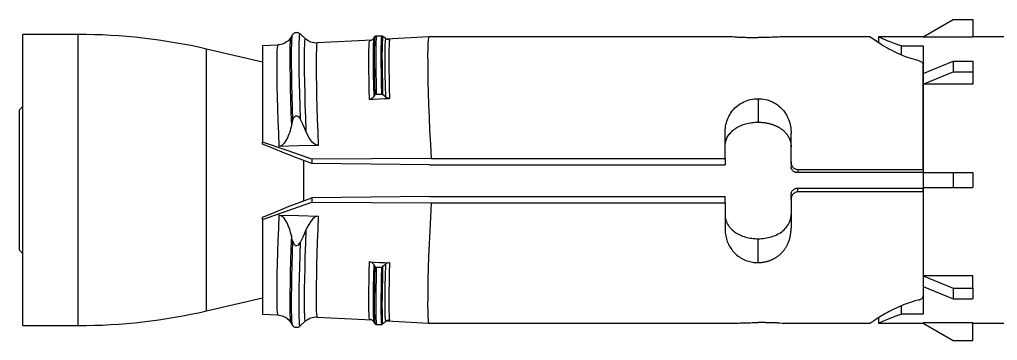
# Model space of a CAD drawing. Header units: millimetres. Extents: x 296 to 4896, y 152 to 3333.
# Drawn here: x 2171.7 to 2230.9, y 1850 to 1869.4 of the extents above; entities that cross this region are included whole.
import ezdxf

# ---------------------------------------------------------------- set-up
doc = ezdxf.new("R2010")
doc.units = ezdxf.units.MM
doc.linetypes.add('DASHED', pattern=[0.25, 0.15625, -0.09375])
doc.layers.add('1', color=1, linetype='DASHED')

# ---------------------------------------------------------------- blocks, each defined once
blk = doc.blocks.new('HSL-3-B M12-25')
at = {"layer": '1', "color": 3, "linetype": 'Continuous'}
for p, q in [((-68.3, 8.655), (-66.481, 9.705)), ((-66.481, 9.705), (-65.3, 9.705)), ((-65.3, 9.705), (-65.3, 8.643)), ((-119.445, 8.805), (-122.8, 8.805)), ((-122.8, 8.799), (-122.8, 8.805)), ((-122.8, -8.795), (-122.8, 8.799)), ((-106.497, 8.767), (-106.584, 8.626)), ((-105.7, 8.544), (-106.025, 8.836)), ((-101.667, 8.47), (-104.986, 8.292)), ((-98.229, 8.655), (-100.788, 8.517)), ((-79.789, 8.655), (-98.229, 8.655)), ((-71.499, 8.655), (-76.81, 8.655)), ((-68.3, 8.655), (-71, 8.655)), ((-71, 8.655), (-71, 8.299)), ((-68.3, 8.655), (-68.3, 8.643)), ((-65.3, 8.643), (-68.3, 8.643)), ((-58.6, 8.655), (-65.3, 8.655)), ((-108.3, 7.139), (-111.684, 7.92)), ((-107.37, 8.164), (-108.3, 8.114)), ((-108.3, 8.114), (-108.3, 2.298)), ((-69.646, 8.118), (-68.3, 8.118)), ((-69.646, 8.118), (-69.646, 7.574)), ((-68.3, 8.118), (-68.3, 6.431)), ((-68.3, 6.439), (-66.481, 7.182)), ((-66.481, 7.182), (-65.3, 7.182)), ((-66.481, 7.182), (-66.481, 6.545)), ((-65.3, 7.182), (-65.3, 6.545)), ((-68.3, 0.629), (-68.3, 6.953)), ((-68.3, 5.803), (-66.481, 6.545)), ((-66.481, 6.545), (-65.3, 6.545)), ((-65.3, 6.545), (-65.3, 5.795)), ((-68.3, 6.439), (-68.3, 5.803)), ((-68.3, 5.803), (-68.3, 5.795)), ((-65.3, 5.795), (-68.3, 5.795)), ((-68.3, 5.795), (-68.3, 0.455)), ((-80.3, 1.3), (-80.3, 2.835)), ((-76.3, 1.096), (-76.3, 2.834)), ((-108.3, 2.179), (-108.3, 2.298)), ((-105.8, -1.26), (-105.8, 1.196)), ((-105.3, 1.256), (-105.3, 1.012)), ((-68.3, 0.455), (-66.481, 0.455)), ((-68.3, 0.455), (-68.3, -0.445)), ((-66.481, 0.455), (-65.3, 0.455)), ((-66.481, 0.455), (-66.481, -0.445)), ((-65.3, 0.455), (-65.3, -0.445)), ((-68.3, -0.445), (-68.3, -5.785)), ((-68.3, -0.445), (-66.481, -0.445)), ((-66.481, -0.445), (-65.3, -0.445)), ((-105.3, -1.075), (-105.3, -1.336)), ((-76.3, -1.18), (-76.3, -2.914)), ((-68.3, -0.714), (-68.3, -7)), ((-80.3, -1.384), (-80.3, -2.915)), ((-108.3, -2.374), (-108.3, -2.247)), ((-108.3, -2.374), (-108.3, -8.102)), ((-68.3, -5.794), (-68.3, -5.785)), ((-65.3, -5.785), (-68.3, -5.785)), ((-68.3, -5.794), (-68.3, -6.43)), ((-68.3, -5.794), (-66.481, -6.536)), ((-65.3, -6.536), (-65.3, -5.785)), ((-68.3, -6.422), (-68.3, -8.109)), ((-68.3, -6.43), (-66.481, -7.173)), ((-66.481, -6.536), (-66.481, -7.173)), ((-66.481, -6.536), (-65.3, -6.536)), ((-65.3, -6.536), (-65.3, -7.173)), ((-111.684, -7.911), (-108.3, -7.13)), ((-69.646, -7.61), (-69.646, -8.109)), ((-66.481, -7.173), (-65.3, -7.173)), ((-108.3, -8.102), (-107.372, -8.152)), ((-104.988, -8.281), (-101.685, -8.459)), ((-68.3, -8.109), (-69.646, -8.109)), ((-122.8, -8.795), (-119.445, -8.795)), ((-106.587, -8.615), (-106.499, -8.755)), ((-106.028, -8.825), (-105.703, -8.533)), ((-100.771, -8.509), (-98.229, -8.646)), ((-98.233, -8.645), (-79.723, -8.645)), ((-76.876, -8.645), (-71.495, -8.645)), ((-71, -8.316), (-71, -8.645)), ((-71, -8.645), (-68.3, -8.645)), ((-65.3, -8.634), (-68.3, -8.634)), ((-68.3, -8.645), (-68.3, -8.634)), ((-68.3, -8.645), (-66.481, -9.695)), ((-65.3, -9.695), (-65.3, -8.634)), ((-65.3, -8.645), (-58.6, -8.645)), ((-66.481, -9.695), (-65.3, -9.695))]:
    blk.add_line(p, q, dxfattribs=at)
at = {"layer": '1', "color": 1, "linetype": 'Continuous'}
for p, q in [((-119.445, 8.799), (-119.445, 8.805)), ((-119.445, -8.795), (-119.445, 8.799)), ((-111.684, 7.916), (-111.684, 7.92)), ((-111.684, -7.911), (-111.684, 7.916))]:
    blk.add_line(p, q, dxfattribs=at)
at = {"layer": '1', "color": 30, "linetype": 'Continuous'}
for p, q in [((-122.8, 4.455), (-123, 4.255)), ((-123, -4.245), (-123, 4.252)), ((-123, -4.245), (-122.8, -4.445))]:
    blk.add_line(p, q, dxfattribs=at)
at = {"layer": '1', "color": 3, "linetype": 'Continuous'}
for points in [[(-106.013, 8.822, 0), (-106.037, 8.846, 0), (-106.073, 8.872, 0), (-106.12, 8.894, 0), (-106.172, 8.91, 0), (-106.227, 8.916, 0), (-106.283, 8.912, 0), (-106.336, 8.897, 0), (-106.384, 8.876, 0), (-106.425, 8.849, 0), (-106.456, 8.82, 0), (-106.481, 8.791, 0), (-106.499, 8.764, 0), (-106.512, 8.741, 0), (-106.519, 8.723, 0)], [(-106.602, 8.599, 0), (-106.646, 8.535, 0), (-106.706, 8.469, 0), (-106.772, 8.407, 0), (-106.844, 8.35, 0), (-106.921, 8.299, 0), (-107.004, 8.255, 0), (-107.092, 8.219, 0), (-107.183, 8.193, 0), (-107.276, 8.177, 0), (-107.372, 8.17, 0)], [(-106.497, 8.767, 0), (-106.499, 8.763, 0), (-106.501, 8.76, 0)], [(-104.989, 8.295, 0), (-105.083, 8.287, 0), (-105.178, 8.297, 0), (-105.272, 8.318, 0), (-105.363, 8.346, 0), (-105.45, 8.381, 0), (-105.532, 8.422, 0), (-105.608, 8.471, 0), (-105.679, 8.527, 0)], [(-101.565, 8.565, 0), (-101.615, 8.505, 0), (-101.68, 8.456, 0), (-101.757, 8.423, 0), (-101.841, 8.409, 0)], [(-101.565, 8.565, 0), (-101.528, 8.622, 0), (-101.491, 8.679, 0)], [(-101.491, 8.679, 0), (-101.508, 8.522, 0), (-101.521, 8.277, 0), (-101.528, 7.946, 0), (-101.531, 7.532, 0), (-101.528, 7.039, 0), (-101.521, 6.474, 0), (-101.508, 5.84, 0), (-101.491, 5.146, 0)], [(-101.491, 8.679, 0), (-101.486, 8.686, 0), (-101.479, 8.693, 0), (-101.472, 8.7, 0), (-101.464, 8.706, 0), (-101.456, 8.711, 0), (-101.447, 8.715, 0), (-101.437, 8.719, 0), (-101.427, 8.721, 0), (-101.417, 8.723, 0), (-101.406, 8.723, 0)], [(-101.406, 8.723, 0), (-101.327, 8.723, 0), (-101.248, 8.723, 0), (-101.17, 8.722, 0), (-101.091, 8.722, 0)], [(-101.091, 8.722, 0), (-101.079, 8.721, 0), (-101.067, 8.719, 0), (-101.055, 8.716, 0), (-101.044, 8.711, 0), (-101.034, 8.705, 0), (-101.024, 8.698, 0)], [(-101.026, 8.69, 0), (-101.042, 8.529, 0), (-101.054, 8.281, 0), (-101.062, 7.949, 0), (-101.064, 7.535, 0), (-101.061, 7.045, 0), (-101.054, 6.482, 0), (-101.041, 5.854, 0), (-101.024, 5.165, 0)], [(-100.857, 8.558, 0), (-100.94, 8.628, 0), (-101.024, 8.698, 0)], [(-100.603, 8.475, 0), (-100.672, 8.478, 0), (-100.74, 8.493, 0), (-100.802, 8.521, 0), (-100.857, 8.558, 0)], [(-98.23, 8.654, 0), (-98.255, 8.611, 0), (-98.274, 8.479, 0), (-98.288, 8.259, 0), (-98.296, 7.954, 0), (-98.3, 7.566, 0), (-98.298, 7.099, 0), (-98.292, 6.564, 0), (-98.281, 5.961, 0), (-98.264, 5.292, 0), (-98.242, 4.574, 0), (-98.214, 3.81, 0), (-98.178, 3.002, 0), (-98.134, 2.163, 0), (-98.079, 1.3, 0)], [(-79.744, 8.654, 0), (-79.684, 8.653, 0), (-79.622, 8.652, 0), (-79.557, 8.65, 0), (-79.49, 8.648, 0), (-79.421, 8.646, 0), (-79.351, 8.643, 0), (-79.279, 8.64, 0), (-79.206, 8.638, 0), (-79.132, 8.635, 0), (-79.056, 8.632, 0), (-78.982, 8.63, 0), (-78.908, 8.628, 0), (-78.834, 8.626, 0), (-78.76, 8.624, 0), (-78.684, 8.622, 0), (-78.609, 8.621, 0), (-78.532, 8.62, 0), (-78.456, 8.619, 0), (-78.378, 8.618, 0), (-78.3, 8.618, 0)], [(-76.803, 8.655, 0), (-76.881, 8.654, 0), (-76.965, 8.652, 0), (-77.054, 8.65, 0), (-77.148, 8.647, 0), (-77.248, 8.643, 0), (-77.351, 8.639, 0), (-77.459, 8.635, 0), (-77.571, 8.631, 0), (-77.687, 8.628, 0), (-77.806, 8.624, 0), (-77.927, 8.622, 0), (-78.05, 8.62, 0), (-78.175, 8.619, 0), (-78.3, 8.618, 0)], [(-68.556, 7.205, 0), (-68.77, 7.262, 0), (-68.978, 7.324, 0), (-69.18, 7.391, 0), (-69.374, 7.462, 0), (-69.561, 7.536, 0), (-69.74, 7.612, 0), (-69.911, 7.689, 0), (-70.075, 7.767, 0), (-70.229, 7.846, 0), (-70.376, 7.923, 0), (-70.513, 8, 0), (-70.641, 8.074, 0), (-70.761, 8.146, 0), (-70.872, 8.215, 0), (-70.974, 8.28, 0), (-71.067, 8.341, 0), (-71.151, 8.398, 0), (-71.225, 8.45, 0), (-71.291, 8.497, 0), (-71.348, 8.538, 0), (-71.396, 8.573, 0), (-71.435, 8.602, 0), (-71.464, 8.625, 0), (-71.485, 8.641, 0), (-71.497, 8.651, 0), (-71.5, 8.655, 0)], [(-71.445, 8.619, 0), (-71.402, 8.589, 0), (-71.346, 8.552, 0), (-71.279, 8.506, 0), (-71.199, 8.453, 0), (-71.107, 8.392, 0), (-71.002, 8.326, 0)], [(-69.646, 8.118, 0), (-69.888, 8.2, 0), (-70.11, 8.281, 0), (-70.309, 8.358, 0), (-70.486, 8.429, 0), (-70.64, 8.494, 0), (-70.768, 8.55, 0), (-70.868, 8.594, 0), (-70.941, 8.627, 0), (-70.985, 8.648, 0), (-71, 8.655, 0)], [(-68.556, 7.205, 0), (-68.503, 7.189, 0), (-68.454, 7.167, 0), (-68.409, 7.14, 0), (-68.37, 7.108, 0), (-68.339, 7.072, 0), (-68.317, 7.033, 0), (-68.304, 6.994, 0), (-68.3, 6.953, 0)], [(-101.565, 5.032, 0), (-101.615, 4.972, 0), (-101.68, 4.923, 0), (-101.757, 4.891, 0), (-101.841, 4.876, 0)], [(-101.841, 4.876, 0), (-101.532, 4.892, 0), (-101.222, 4.909, 0), (-100.912, 4.925, 0), (-100.603, 4.942, 0)], [(-101.565, 5.032, 0), (-101.528, 5.089, 0), (-101.491, 5.146, 0)], [(-101.491, 5.146, 0), (-101.486, 5.153, 0), (-101.479, 5.161, 0), (-101.472, 5.167, 0), (-101.464, 5.173, 0), (-101.456, 5.178, 0), (-101.447, 5.182, 0), (-101.437, 5.186, 0), (-101.427, 5.188, 0), (-101.417, 5.19, 0), (-101.406, 5.19, 0)], [(-101.406, 5.19, 0), (-101.327, 5.19, 0), (-101.248, 5.19, 0), (-101.17, 5.189, 0), (-101.091, 5.189, 0)], [(-101.091, 5.189, 0), (-101.079, 5.188, 0), (-101.067, 5.186, 0), (-101.055, 5.183, 0), (-101.044, 5.178, 0), (-101.034, 5.172, 0), (-101.024, 5.165, 0)], [(-100.857, 5.025, 0), (-100.94, 5.095, 0), (-101.024, 5.165, 0)], [(-100.603, 4.942, 0), (-100.672, 4.945, 0), (-100.74, 4.96, 0), (-100.802, 4.988, 0), (-100.857, 5.025, 0)], [(-80.3, 2.835, 0), (-80.298, 2.943, 0), (-80.291, 3.049, 0), (-80.279, 3.155, 0), (-80.263, 3.26, 0), (-80.241, 3.363, 0), (-80.215, 3.465, 0), (-80.184, 3.565, 0), (-80.149, 3.663, 0), (-80.109, 3.76, 0), (-80.064, 3.854, 0), (-80.014, 3.945, 0), (-79.96, 4.034, 0), (-79.901, 4.12, 0), (-79.837, 4.203, 0), (-79.769, 4.283, 0), (-79.696, 4.359, 0), (-79.619, 4.431, 0), (-79.537, 4.499, 0), (-79.451, 4.563, 0), (-79.362, 4.623, 0), (-79.268, 4.677, 0), (-79.171, 4.727, 0), (-79.07, 4.771, 0), (-78.966, 4.81, 0), (-78.859, 4.844, 0), (-78.751, 4.872, 0), (-78.64, 4.894, 0), (-78.527, 4.909, 0), (-78.414, 4.917, 0), (-78.3, 4.921, 0)], [(-78.3, 4.92, 0), (-78.186, 4.917, 0), (-78.073, 4.908, 0), (-77.961, 4.892, 0), (-77.85, 4.871, 0), (-77.741, 4.843, 0), (-77.634, 4.809, 0), (-77.531, 4.77, 0), (-77.43, 4.726, 0), (-77.333, 4.676, 0), (-77.239, 4.622, 0), (-77.149, 4.562, 0), (-77.063, 4.498, 0), (-76.981, 4.43, 0), (-76.904, 4.358, 0), (-76.831, 4.282, 0), (-76.763, 4.202, 0), (-76.699, 4.119, 0), (-76.64, 4.033, 0), (-76.586, 3.944, 0), (-76.536, 3.853, 0), (-76.491, 3.759, 0), (-76.451, 3.663, 0), (-76.416, 3.564, 0), (-76.385, 3.464, 0), (-76.359, 3.362, 0), (-76.337, 3.259, 0), (-76.321, 3.154, 0), (-76.31, 3.048, 0), (-76.304, 2.941, 0), (-76.3, 2.834, 0)], [(-106.47, 3.594, 0), (-106.51, 3.433, 0), (-106.549, 3.272, 0)], [(-106.47, 3.594, 0), (-106.45, 3.661, 0), (-106.424, 3.726, 0), (-106.389, 3.786, 0), (-106.343, 3.84, 0), (-106.285, 3.876, 0), (-106.215, 3.884, 0), (-106.15, 3.86, 0), (-106.096, 3.816, 0), (-106.052, 3.761, 0), (-106.017, 3.7, 0)], [(-105.671, 2.959, 0), (-105.838, 3.332, 0), (-106.017, 3.7, 0)], [(-106.549, 3.272, 0), (-106.595, 3.089, 0), (-106.651, 2.907, 0), (-106.715, 2.729, 0), (-106.791, 2.554, 0), (-106.88, 2.385, 0), (-106.989, 2.229, 0), (-107.129, 2.099, 0), (-107.307, 2.038, 0)], [(-80.3, 2.017, 0), (-80.298, 2.084, 0), (-80.293, 2.149, 0), (-80.284, 2.214, 0), (-80.272, 2.278, 0), (-80.257, 2.341, 0), (-80.238, 2.404, 0), (-80.215, 2.465, 0), (-80.189, 2.526, 0), (-80.16, 2.586, 0), (-80.125, 2.649, 0), (-80.086, 2.71, 0), (-80.044, 2.769, 0), (-79.998, 2.826, 0), (-79.949, 2.882, 0), (-79.895, 2.937, 0), (-79.838, 2.989, 0), (-79.778, 3.04, 0), (-79.714, 3.088, 0), (-79.648, 3.133, 0), (-79.579, 3.176, 0), (-79.507, 3.217, 0), (-79.433, 3.255, 0), (-79.356, 3.29, 0), (-79.279, 3.322, 0), (-79.2, 3.352, 0), (-79.119, 3.379, 0), (-79.036, 3.403, 0), (-78.957, 3.424, 0), (-78.877, 3.442, 0), (-78.797, 3.457, 0), (-78.716, 3.47, 0), (-78.634, 3.481, 0), (-78.552, 3.489, 0), (-78.468, 3.495, 0), (-78.385, 3.499, 0), (-78.3, 3.5, 0)], [(-78.3, 3.499, 0), (-78.267, 3.499, 0), (-78.234, 3.499, 0), (-78.201, 3.498, 0), (-78.168, 3.496, 0), (-78.135, 3.495, 0), (-78.103, 3.493, 0), (-78.07, 3.49, 0), (-78.038, 3.488, 0), (-78.005, 3.485, 0), (-77.973, 3.481, 0), (-77.941, 3.477, 0), (-77.909, 3.473, 0), (-77.877, 3.468, 0), (-77.845, 3.463, 0), (-77.814, 3.458, 0), (-77.782, 3.453, 0), (-77.751, 3.446, 0), (-77.719, 3.44, 0), (-77.688, 3.433, 0), (-77.657, 3.426, 0), (-77.626, 3.419, 0), (-77.595, 3.411, 0), (-77.564, 3.402, 0), (-77.531, 3.393, 0), (-77.499, 3.384, 0), (-77.467, 3.374, 0), (-77.435, 3.363, 0), (-77.403, 3.352, 0), (-77.372, 3.341, 0), (-77.341, 3.33, 0), (-77.311, 3.318, 0), (-77.28, 3.305, 0), (-77.25, 3.292, 0), (-77.22, 3.279, 0), (-77.191, 3.265, 0), (-77.161, 3.251, 0), (-77.131, 3.236, 0), (-77.103, 3.221, 0), (-77.074, 3.206, 0), (-77.046, 3.19, 0), (-77.018, 3.174, 0), (-76.991, 3.157, 0), (-76.964, 3.14, 0), (-76.938, 3.123, 0), (-76.911, 3.105, 0), (-76.886, 3.087, 0), (-76.861, 3.068, 0), (-76.836, 3.049, 0), (-76.812, 3.03, 0), (-76.788, 3.011, 0), (-76.765, 2.991, 0), (-76.742, 2.971, 0), (-76.72, 2.95, 0), (-76.698, 2.929, 0), (-76.677, 2.908, 0), (-76.656, 2.886, 0), (-76.636, 2.864, 0), (-76.616, 2.842, 0), (-76.598, 2.82, 0), (-76.58, 2.798, 0), (-76.562, 2.775, 0), (-76.545, 2.753, 0), (-76.528, 2.729, 0), (-76.512, 2.706, 0), (-76.497, 2.682, 0), (-76.482, 2.659, 0), (-76.468, 2.634, 0), (-76.454, 2.61, 0), (-76.44, 2.585, 0), (-76.428, 2.562, 0), (-76.417, 2.538, 0), (-76.406, 2.515, 0), (-76.396, 2.491, 0), (-76.386, 2.467, 0), (-76.377, 2.443, 0), (-76.368, 2.419, 0), (-76.36, 2.395, 0), (-76.352, 2.37, 0), (-76.345, 2.346, 0), (-76.338, 2.321, 0), (-76.332, 2.296, 0), (-76.327, 2.272, 0), (-76.322, 2.247, 0), (-76.317, 2.222, 0), (-76.313, 2.196, 0), (-76.31, 2.171, 0), (-76.307, 2.145, 0), (-76.304, 2.12, 0), (-76.302, 2.094, 0), (-76.301, 2.068, 0), (-76.3, 2.042, 0), (-76.3, 2.016, 0)], [(-104.92, 2.094, 0), (-105.11, 2.15, 0), (-105.264, 2.28, 0), (-105.388, 2.436, 0), (-105.495, 2.604, 0), (-105.588, 2.779, 0), (-105.671, 2.959, 0)], [(-105.3, 1.256, 0), (-106.807, 1.782, 0), (-108.3, 2.298, 0)], [(-106.964, 1.634, 0), (-107.631, 1.907, 0), (-108.3, 2.179, 0)], [(-104.92, 2.094, 0), (-106.107, 2.066, 0), (-107.307, 2.038, 0)], [(-106.396, 1.415, 0), (-106.683, 1.523, 0), (-106.964, 1.634, 0)], [(-105.3, 1.012, 0), (-105.846, 1.213, 0), (-106.396, 1.415, 0)], [(-98.079, 1.3, 0), (-101.694, 1.278, 0), (-105.3, 1.256, 0)], [(-98.079, 1.3, 0), (-89.189, 1.3, 0), (-80.3, 1.3, 0)], [(-80.3, 1.3, 0), (-80.3, 1.113, 0), (-80.3, 0.926, 0)], [(-98.19, 0.926, 0), (-101.745, 0.969, 0), (-105.3, 1.012, 0)], [(-98.19, 0.926, 0), (-89.245, 0.926, 0), (-80.3, 0.926, 0)], [(-76.3, 1.096, 0), (-76.3, 0.938, 0), (-76.3, 0.78, 0)], [(-75.9, 0.629, 0), (-75.943, 0.632, 0), (-75.986, 0.64, 0), (-76.027, 0.653, 0), (-76.068, 0.673, 0), (-76.11, 0.699, 0), (-76.148, 0.73, 0), (-76.183, 0.766, 0), (-76.214, 0.807, 0), (-76.241, 0.852, 0), (-76.263, 0.9, 0), (-76.28, 0.949, 0), (-76.291, 0.996, 0), (-76.298, 1.045, 0), (-76.3, 1.096, 0)], [(-75.9, 0.449, 0), (-75.936, 0.45, 0), (-75.972, 0.454, 0), (-76.007, 0.461, 0), (-76.042, 0.47, 0), (-76.076, 0.482, 0), (-76.109, 0.498, 0), (-76.14, 0.515, 0), (-76.17, 0.536, 0), (-76.198, 0.559, 0), (-76.223, 0.585, 0), (-76.245, 0.613, 0), (-76.264, 0.643, 0), (-76.28, 0.676, 0), (-76.291, 0.71, 0), (-76.297, 0.745, 0), (-76.3, 0.78, 0)], [(-68.3, 0.629, 0), (-72.1, 0.629, 0), (-75.9, 0.629, 0)], [(-68.3, 0.629, 0), (-68.3, 0.539, 0), (-68.3, 0.449, 0)], [(-68.3, 0.449, 0), (-72.1, 0.449, 0), (-75.9, 0.449, 0)], [(-75.9, -0.506, 0), (-75.95, -0.509, 0), (-75.999, -0.516, 0), (-76.047, -0.53, 0), (-76.096, -0.549, 0), (-76.142, -0.574, 0), (-76.183, -0.603, 0), (-76.219, -0.638, 0), (-76.249, -0.675, 0), (-76.272, -0.716, 0), (-76.288, -0.756, 0), (-76.297, -0.796, 0), (-76.3, -0.838, 0)], [(-68.3, -0.506, 0), (-72.1, -0.506, 0), (-75.9, -0.506, 0)], [(-68.3, -0.714, 0), (-68.3, -0.61, 0), (-68.3, -0.506, 0)], [(-106.396, -1.478, 0), (-105.846, -1.276, 0), (-105.3, -1.075, 0)], [(-98.19, -0.983, 0), (-101.745, -1.029, 0), (-105.3, -1.075, 0)], [(-98.19, -0.983, 0), (-89.245, -0.983, 0), (-80.3, -0.983, 0)], [(-80.3, -1.384, 0), (-80.3, -1.184, 0), (-80.3, -0.983, 0)], [(-75.9, -0.714, 0), (-75.938, -0.716, 0), (-75.975, -0.722, 0), (-76.012, -0.732, 0), (-76.047, -0.747, 0), (-76.081, -0.764, 0), (-76.112, -0.785, 0), (-76.142, -0.809, 0), (-76.169, -0.835, 0), (-76.194, -0.864, 0), (-76.216, -0.895, 0), (-76.236, -0.927, 0), (-76.253, -0.961, 0), (-76.267, -0.995, 0), (-76.279, -1.031, 0), (-76.288, -1.068, 0), (-76.295, -1.105, 0), (-76.298, -1.142, 0), (-76.3, -1.18, 0)], [(-76.3, -1.18, 0), (-76.3, -1.009, 0), (-76.3, -0.838, 0)], [(-68.3, -0.714, 0), (-72.1, -0.714, 0), (-75.9, -0.714, 0)], [(-108.3, -2.374, 0), (-106.807, -1.861, 0), (-105.3, -1.336, 0)], [(-108.3, -2.247, 0), (-107.631, -1.972, 0), (-106.964, -1.698, 0)], [(-106.964, -1.698, 0), (-106.683, -1.586, 0), (-106.396, -1.478, 0)], [(-105.3, -1.336, 0), (-101.694, -1.361, 0), (-98.079, -1.384, 0)], [(-98.079, -1.384, 0), (-98.133, -2.235, 0), (-98.177, -3.058, 0), (-98.212, -3.854, 0), (-98.241, -4.615, 0), (-98.263, -5.324, 0), (-98.28, -5.979, 0), (-98.292, -6.579, 0), (-98.298, -7.111, 0), (-98.3, -7.572, 0), (-98.297, -7.953, 0), (-98.289, -8.252, 0), (-98.276, -8.469, 0), (-98.258, -8.601, 0), (-98.234, -8.646, 0)], [(-98.079, -1.384, 0), (-89.189, -1.384, 0), (-80.3, -1.384, 0)], [(-107.307, -2.116, 0), (-106.107, -2.144, 0), (-104.92, -2.172, 0)], [(-106.549, -3.35, 0), (-106.595, -3.167, 0), (-106.651, -2.985, 0), (-106.715, -2.806, 0), (-106.791, -2.632, 0), (-106.88, -2.463, 0), (-106.989, -2.307, 0), (-107.129, -2.177, 0), (-107.307, -2.116, 0)], [(-104.92, -2.172, 0), (-105.11, -2.229, 0), (-105.264, -2.358, 0), (-105.388, -2.515, 0), (-105.495, -2.683, 0), (-105.588, -2.857, 0), (-105.671, -3.037, 0)], [(-80.3, -2.071, 0), (-80.297, -2.161, 0), (-80.287, -2.251, 0), (-80.271, -2.339, 0), (-80.248, -2.425, 0), (-80.219, -2.508, 0), (-80.183, -2.59, 0), (-80.143, -2.669, 0), (-80.097, -2.744, 0), (-80.046, -2.817, 0), (-79.99, -2.886, 0), (-79.929, -2.952, 0), (-79.865, -3.015, 0), (-79.796, -3.074, 0), (-79.724, -3.129, 0), (-79.649, -3.181, 0), (-79.571, -3.229, 0), (-79.49, -3.273, 0), (-79.407, -3.314, 0), (-79.322, -3.352, 0), (-79.235, -3.386, 0), (-79.146, -3.417, 0), (-79.056, -3.444, 0), (-78.964, -3.468, 0), (-78.872, -3.489, 0), (-78.778, -3.507, 0), (-78.683, -3.521, 0), (-78.588, -3.532, 0), (-78.492, -3.539, 0), (-78.396, -3.543, 0), (-78.3, -3.546, 0)], [(-78.3, -3.545, 0), (-78.197, -3.543, 0), (-78.094, -3.538, 0), (-77.992, -3.529, 0), (-77.89, -3.516, 0), (-77.789, -3.5, 0), (-77.689, -3.48, 0), (-77.59, -3.456, 0), (-77.492, -3.428, 0), (-77.397, -3.397, 0), (-77.303, -3.361, 0), (-77.211, -3.322, 0), (-77.122, -3.279, 0), (-77.035, -3.231, 0), (-76.951, -3.18, 0), (-76.871, -3.124, 0), (-76.794, -3.065, 0), (-76.721, -3.001, 0), (-76.653, -2.933, 0), (-76.59, -2.861, 0), (-76.532, -2.786, 0), (-76.48, -2.706, 0), (-76.434, -2.623, 0), (-76.394, -2.537, 0), (-76.36, -2.448, 0), (-76.333, -2.356, 0), (-76.315, -2.262, 0), (-76.305, -2.167, 0), (-76.3, -2.07, 0)], [(-80.3, -2.915, 0), (-80.298, -3.008, 0), (-80.293, -3.1, 0), (-80.284, -3.191, 0), (-80.272, -3.28, 0), (-80.257, -3.369, 0), (-80.238, -3.456, 0), (-80.215, -3.543, 0), (-80.189, -3.628, 0), (-80.16, -3.712, 0), (-80.125, -3.799, 0), (-80.086, -3.884, 0), (-80.044, -3.967, 0), (-79.998, -4.047, 0), (-79.949, -4.126, 0), (-79.895, -4.202, 0), (-79.838, -4.276, 0), (-79.778, -4.346, 0), (-79.714, -4.413, 0), (-79.648, -4.477, 0), (-79.579, -4.537, 0), (-79.507, -4.594, 0), (-79.433, -4.647, 0), (-79.356, -4.696, 0), (-79.279, -4.741, 0), (-79.2, -4.782, 0), (-79.119, -4.82, 0), (-79.036, -4.854, 0), (-78.957, -4.882, 0), (-78.877, -4.907, 0), (-78.797, -4.929, 0), (-78.716, -4.947, 0), (-78.634, -4.962, 0), (-78.552, -4.974, 0), (-78.468, -4.982, 0), (-78.385, -4.987, 0), (-78.3, -4.989, 0)], [(-78.3, -4.988, 0), (-78.267, -4.988, 0), (-78.234, -4.987, 0), (-78.201, -4.986, 0), (-78.168, -4.984, 0), (-78.135, -4.982, 0), (-78.103, -4.979, 0), (-78.07, -4.975, 0), (-78.038, -4.972, 0), (-78.005, -4.967, 0), (-77.973, -4.962, 0), (-77.941, -4.957, 0), (-77.909, -4.951, 0), (-77.877, -4.945, 0), (-77.845, -4.938, 0), (-77.814, -4.931, 0), (-77.782, -4.923, 0), (-77.751, -4.914, 0), (-77.719, -4.905, 0), (-77.688, -4.896, 0), (-77.657, -4.886, 0), (-77.626, -4.875, 0), (-77.595, -4.864, 0), (-77.564, -4.853, 0), (-77.531, -4.84, 0), (-77.499, -4.826, 0), (-77.467, -4.812, 0), (-77.435, -4.798, 0), (-77.403, -4.783, 0), (-77.372, -4.767, 0), (-77.341, -4.751, 0), (-77.311, -4.734, 0), (-77.28, -4.717, 0), (-77.25, -4.699, 0), (-77.22, -4.68, 0), (-77.191, -4.661, 0), (-77.161, -4.641, 0), (-77.131, -4.621, 0), (-77.103, -4.6, 0), (-77.074, -4.578, 0), (-77.046, -4.556, 0), (-77.018, -4.533, 0), (-76.991, -4.51, 0), (-76.964, -4.486, 0), (-76.938, -4.462, 0), (-76.911, -4.437, 0), (-76.886, -4.412, 0), (-76.861, -4.386, 0), (-76.836, -4.36, 0), (-76.812, -4.333, 0), (-76.788, -4.305, 0), (-76.765, -4.278, 0), (-76.742, -4.249, 0), (-76.72, -4.221, 0), (-76.698, -4.191, 0), (-76.677, -4.162, 0), (-76.656, -4.132, 0), (-76.636, -4.101, 0), (-76.616, -4.07, 0), (-76.598, -4.039, 0), (-76.58, -4.008, 0), (-76.562, -3.976, 0), (-76.545, -3.944, 0), (-76.528, -3.912, 0), (-76.512, -3.879, 0), (-76.497, -3.846, 0), (-76.482, -3.813, 0), (-76.468, -3.779, 0), (-76.454, -3.745, 0), (-76.44, -3.71, 0), (-76.428, -3.678, 0), (-76.417, -3.645, 0), (-76.406, -3.612, 0), (-76.396, -3.578, 0), (-76.386, -3.545, 0), (-76.377, -3.511, 0), (-76.368, -3.478, 0), (-76.36, -3.444, 0), (-76.352, -3.41, 0), (-76.345, -3.375, 0), (-76.338, -3.341, 0), (-76.332, -3.306, 0), (-76.327, -3.271, 0), (-76.322, -3.236, 0), (-76.317, -3.201, 0), (-76.313, -3.166, 0), (-76.31, -3.13, 0), (-76.307, -3.095, 0), (-76.304, -3.059, 0), (-76.302, -3.023, 0), (-76.301, -2.987, 0), (-76.3, -2.95, 0), (-76.3, -2.914, 0)], [(-106.47, -3.672, 0), (-106.51, -3.511, 0), (-106.549, -3.35, 0)], [(-105.671, -3.037, 0), (-105.838, -3.41, 0), (-106.017, -3.778, 0)], [(-106.47, -3.672, 0), (-106.45, -3.739, 0), (-106.424, -3.803, 0), (-106.389, -3.864, 0), (-106.343, -3.918, 0), (-106.285, -3.954, 0), (-106.215, -3.963, 0), (-106.15, -3.938, 0), (-106.096, -3.894, 0), (-106.052, -3.839, 0), (-106.017, -3.778, 0)], [(-101.565, -5.098, 0), (-101.615, -5.038, 0), (-101.68, -4.989, 0), (-101.757, -4.956, 0), (-101.841, -4.942, 0)], [(-101.841, -4.942, 0), (-101.532, -4.958, 0), (-101.222, -4.975, 0), (-100.912, -4.991, 0), (-100.603, -5.008, 0)], [(-101.565, -5.098, 0), (-101.528, -5.156, 0), (-101.491, -5.213, 0)], [(-101.491, -5.213, 0), (-101.508, -5.901, 0), (-101.521, -6.528, 0), (-101.528, -7.086, 0), (-101.531, -7.57, 0), (-101.528, -7.975, 0), (-101.521, -8.297, 0), (-101.508, -8.533, 0), (-101.491, -8.68, 0)], [(-101.491, -5.213, 0), (-101.486, -5.221, 0), (-101.479, -5.228, 0), (-101.472, -5.235, 0), (-101.464, -5.241, 0), (-101.456, -5.246, 0), (-101.447, -5.25, 0), (-101.437, -5.253, 0), (-101.427, -5.256, 0), (-101.417, -5.257, 0), (-101.406, -5.258, 0)], [(-101.406, -5.258, 0), (-101.327, -5.258, 0), (-101.248, -5.257, 0), (-101.17, -5.257, 0), (-101.091, -5.257, 0)], [(-101.091, -5.257, 0), (-101.079, -5.256, 0), (-101.067, -5.254, 0), (-101.055, -5.25, 0), (-101.044, -5.245, 0), (-101.034, -5.24, 0), (-101.024, -5.233, 0)], [(-101.024, -5.233, 0), (-101.041, -5.91, 0), (-101.054, -6.528, 0), (-101.061, -7.081, 0), (-101.064, -7.561, 0), (-101.062, -7.966, 0), (-101.055, -8.29, 0), (-101.043, -8.531, 0), (-101.027, -8.686, 0)], [(-100.857, -5.092, 0), (-100.94, -5.162, 0), (-101.024, -5.233, 0)], [(-100.603, -5.008, 0), (-100.672, -5.011, 0), (-100.74, -5.027, 0), (-100.802, -5.054, 0), (-100.857, -5.092, 0)], [(-68.556, -7.247, 0), (-68.517, -7.236, 0), (-68.48, -7.222, 0), (-68.446, -7.206, 0), (-68.416, -7.188, 0), (-68.389, -7.168, 0), (-68.365, -7.147, 0), (-68.345, -7.125, 0), (-68.329, -7.101, 0), (-68.316, -7.076, 0), (-68.307, -7.051, 0), (-68.302, -7.026, 0), (-68.3, -7, 0)], [(-68.556, -7.247, 0), (-68.712, -7.288, 0), (-68.865, -7.331, 0), (-69.015, -7.376, 0), (-69.162, -7.425, 0), (-69.306, -7.475, 0), (-69.447, -7.528, 0), (-69.584, -7.582, 0), (-69.719, -7.638, 0), (-69.856, -7.698, 0), (-69.989, -7.759, 0), (-70.117, -7.82, 0), (-70.24, -7.881, 0), (-70.357, -7.942, 0), (-70.47, -8.003, 0), (-70.578, -8.063, 0), (-70.682, -8.122, 0), (-70.779, -8.179, 0), (-70.871, -8.235, 0), (-70.957, -8.287, 0), (-71.037, -8.338, 0), (-71.11, -8.385, 0), (-71.178, -8.429, 0), (-71.239, -8.47, 0), (-71.294, -8.507, 0), (-71.342, -8.539, 0), (-71.383, -8.567, 0), (-71.417, -8.591, 0), (-71.446, -8.61, 0), (-71.469, -8.626, 0), (-71.485, -8.637, 0), (-71.495, -8.643, 0), (-71.5, -8.645, 0)], [(-107.375, -8.155, 0), (-107.279, -8.164, 0), (-107.187, -8.181, 0), (-107.096, -8.207, 0), (-107.009, -8.243, 0), (-106.926, -8.286, 0), (-106.849, -8.336, 0), (-106.777, -8.393, 0), (-106.711, -8.455, 0), (-106.652, -8.52, 0), (-106.607, -8.584, 0)], [(-105.698, -8.533, 0), (-105.628, -8.473, 0), (-105.551, -8.421, 0), (-105.468, -8.376, 0), (-105.378, -8.339, 0), (-105.284, -8.309, 0), (-105.187, -8.287, 0), (-105.089, -8.278, 0), (-104.991, -8.288, 0)], [(-71, -8.645, 0), (-70.977, -8.635, 0), (-70.908, -8.603, 0), (-70.794, -8.552, 0), (-70.638, -8.484, 0), (-70.443, -8.402, 0), (-70.21, -8.31, 0), (-69.943, -8.21, 0), (-69.646, -8.109, 0)], [(-106.515, -8.72, 0), (-106.508, -8.743, 0), (-106.491, -8.769, 0), (-106.466, -8.8, 0), (-106.431, -8.834, 0), (-106.385, -8.865, 0), (-106.329, -8.889, 0), (-106.267, -8.903, 0), (-106.203, -8.902, 0), (-106.142, -8.89, 0), (-106.087, -8.866, 0), (-106.043, -8.837, 0), (-106.015, -8.809, 0)], [(-106.503, -8.75, 0), (-106.501, -8.753, 0), (-106.499, -8.755, 0)], [(-101.565, -8.565, 0), (-101.615, -8.505, 0), (-101.68, -8.456, 0), (-101.757, -8.423, 0), (-101.841, -8.409, 0)], [(-101.565, -8.565, 0), (-101.528, -8.623, 0), (-101.491, -8.68, 0)], [(-101.491, -8.68, 0), (-101.486, -8.688, 0), (-101.479, -8.695, 0), (-101.472, -8.702, 0), (-101.464, -8.707, 0), (-101.456, -8.713, 0), (-101.447, -8.717, 0), (-101.437, -8.72, 0), (-101.427, -8.723, 0), (-101.417, -8.724, 0), (-101.406, -8.725, 0)], [(-101.406, -8.725, 0), (-101.327, -8.725, 0), (-101.248, -8.724, 0), (-101.17, -8.724, 0), (-101.091, -8.724, 0)], [(-101.091, -8.724, 0), (-101.079, -8.723, 0), (-101.067, -8.721, 0), (-101.055, -8.717, 0), (-101.044, -8.712, 0), (-101.034, -8.707, 0), (-101.024, -8.7, 0)], [(-100.857, -8.559, 0), (-100.94, -8.629, 0), (-101.024, -8.7, 0)], [(-100.603, -8.475, 0), (-100.672, -8.478, 0), (-100.74, -8.494, 0), (-100.802, -8.521, 0), (-100.857, -8.559, 0)], [(-79.725, -8.645, 0), (-79.647, -8.645, 0), (-79.564, -8.644, 0), (-79.478, -8.642, 0), (-79.386, -8.639, 0), (-79.291, -8.637, 0), (-79.192, -8.634, 0), (-79.089, -8.63, 0), (-78.983, -8.627, 0), (-78.874, -8.625, 0), (-78.762, -8.622, 0), (-78.649, -8.62, 0), (-78.533, -8.618, 0), (-78.417, -8.618, 0), (-78.3, -8.617, 0)], [(-76.934, -8.645, 0), (-76.956, -8.645, 0), (-76.979, -8.645, 0), (-77.002, -8.644, 0), (-77.025, -8.644, 0), (-77.049, -8.643, 0), (-77.072, -8.643, 0), (-77.097, -8.642, 0), (-77.121, -8.642, 0), (-77.146, -8.641, 0), (-77.171, -8.64, 0), (-77.196, -8.64, 0), (-77.222, -8.639, 0), (-77.247, -8.638, 0), (-77.272, -8.638, 0), (-77.298, -8.637, 0), (-77.324, -8.636, 0), (-77.35, -8.635, 0), (-77.376, -8.634, 0), (-77.403, -8.634, 0), (-77.43, -8.633, 0), (-77.457, -8.632, 0), (-77.484, -8.631, 0), (-77.511, -8.63, 0), (-77.539, -8.63, 0), (-77.566, -8.629, 0), (-77.592, -8.628, 0), (-77.619, -8.627, 0), (-77.645, -8.627, 0), (-77.671, -8.626, 0), (-77.698, -8.625, 0), (-77.725, -8.624, 0), (-77.751, -8.624, 0), (-77.778, -8.623, 0), (-77.805, -8.623, 0), (-77.832, -8.622, 0), (-77.859, -8.621, 0), (-77.886, -8.621, 0), (-77.913, -8.62, 0), (-77.94, -8.62, 0), (-77.967, -8.62, 0), (-77.994, -8.619, 0), (-78.022, -8.619, 0), (-78.049, -8.618, 0), (-78.077, -8.618, 0), (-78.105, -8.618, 0), (-78.132, -8.618, 0), (-78.16, -8.617, 0), (-78.188, -8.617, 0), (-78.216, -8.617, 0), (-78.244, -8.617, 0), (-78.272, -8.617, 0), (-78.3, -8.617, 0)]]:
    blk.add_polyline3d(points, dxfattribs=at)
at = {"layer": '1', "color": 1, "linetype": 'Continuous'}
for points in [[(-106.584, 8.627, 0), (-106.605, 8.546, 0), (-106.622, 8.373, 0), (-106.634, 8.11, 0), (-106.641, 7.759, 0), (-106.642, 7.326, 0), (-106.639, 6.813, 0), (-106.63, 6.226, 0), (-106.617, 5.572, 0), (-106.599, 4.856, 0), (-106.576, 4.087, 0), (-106.549, 3.272, 0)], [(-106.501, 8.76, 0), (-106.521, 8.666, 0), (-106.536, 8.488, 0), (-106.548, 8.227, 0), (-106.554, 7.886, 0), (-106.556, 7.467, 0), (-106.553, 6.974, 0), (-106.545, 6.413, 0), (-106.533, 5.788, 0), (-106.516, 5.106, 0), (-106.495, 4.372, 0), (-106.47, 3.594, 0)], [(-106.025, 8.836, 0), (-106.049, 8.817, 0), (-106.068, 8.716, 0), (-106.083, 8.532, 0), (-106.093, 8.269, 0), (-106.1, 7.928, 0), (-106.101, 7.512, 0), (-106.098, 7.025, 0), (-106.091, 6.471, 0), (-106.079, 5.856, 0), (-106.062, 5.185, 0), (-106.042, 4.464, 0), (-106.017, 3.7, 0)], [(-105.701, 8.544, 0), (-105.724, 8.521, 0), (-105.744, 8.407, 0), (-105.758, 8.203, 0), (-105.768, 7.912, 0), (-105.773, 7.536, 0), (-105.773, 7.079, 0), (-105.768, 6.547, 0), (-105.758, 5.943, 0), (-105.743, 5.276, 0), (-105.723, 4.551, 0), (-105.699, 3.776, 0), (-105.671, 2.959, 0)], [(-104.986, 8.292, 0), (-105.007, 8.249, 0), (-105.025, 8.122, 0), (-105.037, 7.912, 0), (-105.046, 7.622, 0), (-105.05, 7.255, 0), (-105.049, 6.813, 0), (-105.044, 6.302, 0), (-105.034, 5.726, 0), (-105.019, 5.091, 0), (-105, 4.404, 0), (-104.978, 3.67, 0), (-104.951, 2.897, 0), (-104.92, 2.094, 0)], [(-101.841, 8.409, 0), (-101.857, 8.283, 0), (-101.869, 8.085, 0), (-101.878, 7.815, 0), (-101.882, 7.477, 0), (-101.882, 7.073, 0), (-101.878, 6.606, 0), (-101.869, 6.082, 0), (-101.857, 5.503, 0), (-101.841, 4.876, 0)], [(-101.565, 8.565, 0), (-101.582, 8.412, 0), (-101.595, 8.17, 0), (-101.603, 7.84, 0), (-101.605, 7.427, 0), (-101.603, 6.933, 0), (-101.595, 6.366, 0), (-101.582, 5.73, 0), (-101.565, 5.032, 0)], [(-101.406, 8.723, 0), (-101.423, 8.565, 0), (-101.435, 8.319, 0), (-101.443, 7.987, 0), (-101.445, 7.573, 0), (-101.443, 7.081, 0), (-101.435, 6.516, 0), (-101.423, 5.883, 0), (-101.406, 5.19, 0)], [(-101.091, 8.722, 0), (-101.108, 8.564, 0), (-101.12, 8.318, 0), (-101.128, 7.987, 0), (-101.13, 7.573, 0), (-101.128, 7.081, 0), (-101.12, 6.515, 0), (-101.108, 5.883, 0), (-101.091, 5.189, 0)], [(-101.024, 8.698, 0), (-101.025, 8.694, 0), (-101.026, 8.69, 0)], [(-100.857, 8.558, 0), (-100.874, 8.408, 0), (-100.887, 8.166, 0), (-100.894, 7.837, 0), (-100.897, 7.424, 0), (-100.894, 6.93, 0), (-100.887, 6.362, 0), (-100.874, 5.724, 0), (-100.857, 5.025, 0)], [(-100.603, 8.475, 0), (-100.619, 8.349, 0), (-100.631, 8.15, 0), (-100.639, 7.881, 0), (-100.643, 7.542, 0), (-100.643, 7.138, 0), (-100.639, 6.672, 0), (-100.631, 6.147, 0), (-100.619, 5.569, 0), (-100.603, 4.942, 0)], [(-107.37, 8.164, 0), (-107.391, 8.122, 0), (-107.408, 7.996, 0), (-107.421, 7.789, 0), (-107.43, 7.503, 0), (-107.434, 7.14, 0), (-107.433, 6.705, 0), (-107.428, 6.2, 0), (-107.418, 5.631, 0), (-107.404, 5.004, 0), (-107.386, 4.324, 0), (-107.363, 3.598, 0), (-107.337, 2.834, 0), (-107.307, 2.038, 0)], [(-78.3, 4.92, 0), (-78.3, 4.21, 0), (-78.3, 3.499, 0)], [(-75.9, 0.629, 0), (-75.9, 0.539, 0), (-75.9, 0.449, 0)], [(-75.9, -0.714, 0), (-75.9, -0.61, 0), (-75.9, -0.506, 0)], [(-107.307, -2.116, 0), (-107.337, -2.902, 0), (-107.363, -3.656, 0), (-107.385, -4.372, 0), (-107.403, -5.042, 0), (-107.418, -5.66, 0), (-107.427, -6.22, 0), (-107.433, -6.717, 0), (-107.434, -7.146, 0), (-107.43, -7.502, 0), (-107.422, -7.784, 0), (-107.41, -7.987, 0), (-107.393, -8.11, 0), (-107.372, -8.152, 0)], [(-104.92, -2.172, 0), (-104.951, -2.966, 0), (-104.977, -3.729, 0), (-105, -4.453, 0), (-105.019, -5.13, 0), (-105.033, -5.756, 0), (-105.043, -6.323, 0), (-105.049, -6.826, 0), (-105.05, -7.261, 0), (-105.046, -7.622, 0), (-105.038, -7.907, 0), (-105.026, -8.114, 0), (-105.009, -8.238, 0), (-104.988, -8.281, 0)], [(-106.549, -3.35, 0), (-106.576, -4.153, 0), (-106.599, -4.911, 0), (-106.617, -5.615, 0), (-106.63, -6.259, 0), (-106.639, -6.835, 0), (-106.642, -7.339, 0), (-106.641, -7.765, 0), (-106.634, -8.109, 0), (-106.623, -8.367, 0), (-106.607, -8.536, 0), (-106.586, -8.616, 0)], [(-105.671, -3.037, 0), (-105.699, -3.844, 0), (-105.723, -4.608, 0), (-105.742, -5.323, 0), (-105.757, -5.98, 0), (-105.768, -6.573, 0), (-105.773, -7.097, 0), (-105.773, -7.545, 0), (-105.769, -7.914, 0), (-105.759, -8.2, 0), (-105.745, -8.399, 0), (-105.726, -8.511, 0), (-105.703, -8.533, 0)], [(-78.3, -4.989, 0), (-78.3, -4.267, 0), (-78.3, -3.546, 0)], [(-106.47, -3.672, 0), (-106.495, -4.44, 0), (-106.516, -5.163, 0), (-106.533, -5.836, 0), (-106.545, -6.45, 0), (-106.553, -7.002, 0), (-106.556, -7.486, 0), (-106.554, -7.897, 0), (-106.548, -8.232, 0), (-106.537, -8.487, 0), (-106.522, -8.66, 0), (-106.503, -8.75, 0)], [(-106.017, -3.778, 0), (-106.042, -4.53, 0), (-106.062, -5.239, 0), (-106.078, -5.899, 0), (-106.09, -6.503, 0), (-106.098, -7.047, 0), (-106.101, -7.525, 0), (-106.1, -7.933, 0), (-106.094, -8.268, 0), (-106.084, -8.526, 0), (-106.07, -8.706, 0), (-106.051, -8.806, 0), (-106.028, -8.825, 0)], [(-101.841, -4.942, 0), (-101.857, -5.563, 0), (-101.869, -6.136, 0), (-101.878, -6.654, 0), (-101.882, -7.113, 0), (-101.882, -7.51, 0), (-101.878, -7.84, 0), (-101.869, -8.102, 0), (-101.857, -8.292, 0), (-101.841, -8.409, 0)], [(-101.565, -5.098, 0), (-101.582, -5.79, 0), (-101.595, -6.419, 0), (-101.603, -6.979, 0), (-101.605, -7.464, 0), (-101.603, -7.869, 0), (-101.595, -8.19, 0), (-101.582, -8.423, 0), (-101.565, -8.565, 0)], [(-101.406, -5.258, 0), (-101.423, -5.945, 0), (-101.435, -6.57, 0), (-101.443, -7.128, 0), (-101.445, -7.611, 0), (-101.443, -8.017, 0), (-101.435, -8.339, 0), (-101.423, -8.576, 0), (-101.406, -8.725, 0)], [(-101.091, -5.257, 0), (-101.108, -5.944, 0), (-101.12, -6.57, 0), (-101.128, -7.127, 0), (-101.13, -7.611, 0), (-101.128, -8.017, 0), (-101.12, -8.339, 0), (-101.108, -8.576, 0), (-101.091, -8.724, 0)], [(-100.857, -5.092, 0), (-100.874, -5.785, 0), (-100.887, -6.415, 0), (-100.894, -6.976, 0), (-100.897, -7.461, 0), (-100.894, -7.866, 0), (-100.887, -8.186, 0), (-100.874, -8.418, 0), (-100.857, -8.559, 0)], [(-100.603, -5.008, 0), (-100.619, -5.63, 0), (-100.631, -6.202, 0), (-100.639, -6.72, 0), (-100.643, -7.179, 0), (-100.643, -7.576, 0), (-100.639, -7.906, 0), (-100.631, -8.167, 0), (-100.619, -8.358, 0), (-100.603, -8.475, 0)], [(-101.027, -8.686, 0), (-101.026, -8.693, 0), (-101.024, -8.7, 0)]]:
    blk.add_polyline3d(points, dxfattribs=at)
at = {"layer": '1', "color": 30, "linetype": 'Continuous'}
blk.add_polyline3d([(-123, 4.252, 0), (-123, 4.254, 0), (-123, 4.255, 0)], dxfattribs=at)
at = {"layer": '1', "color": 3, "linetype": 'Continuous'}
for centre, start, end in [((-119.445, -25.695), 77, 90), ((-119.445, 25.705), 270, 283)]:
    blk.add_arc(centre, 34.5, start, end, dxfattribs=at)

msp = doc.modelspace()

# ---------------------------------------------------------------- block references
msp.add_blockref('HSL-3-B M12-25', (2294.737, 1859.739))

doc.saveas('drawing.dxf')
